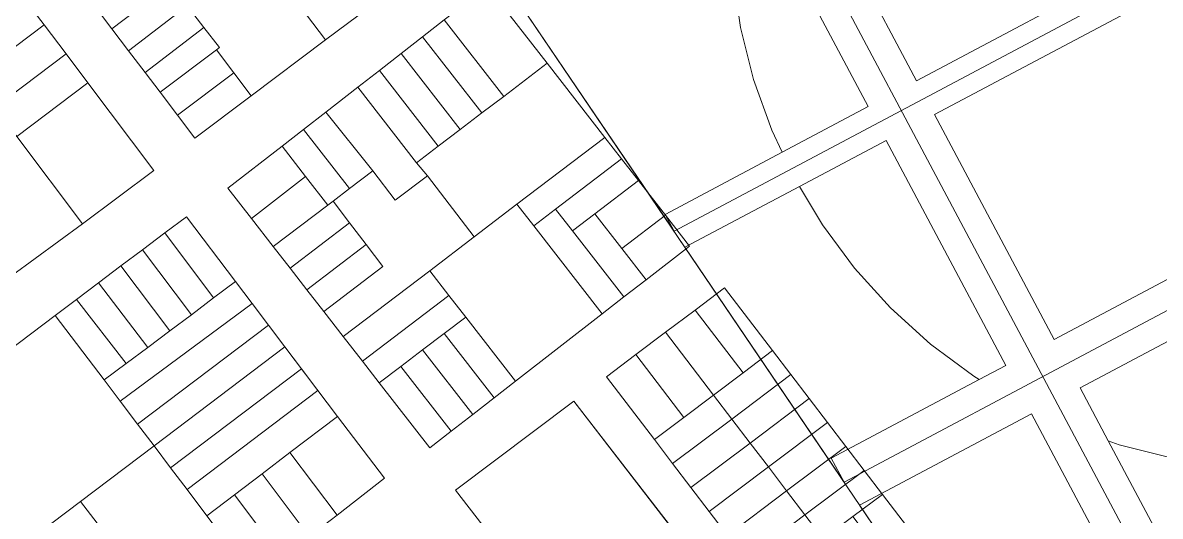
# Model space of a CAD drawing. Header units: metres. Extents: x 3873 to 16340, y -5213 to 3289.
# Drawn here: x 4142 to 4556.9, y 2082.6 to 2262.7 of the extents above; entities that cross this region are included whole.
import ezdxf

# ---------------------------------------------------------------- set-up
doc = ezdxf.new("R2010")
doc.units = ezdxf.units.M
for name, color, linetype, lineweight, plot in [('CONTEXTO-MANZANAS', 8, 'Continuous', 0, False), ('CONTEXTO-PARCELAS', 9, 'Continuous', 0, False), ('LIMITE-INTERVENCION', 30, 'Continuous', 0, False), ('MANZANAS-PROPUESTAS', 33, 'Continuous', 0, False), ('SECTORES', 1, 'Continuous', 0, False), ('VERDE-PROPUESTO', 82, 'Continuous', 0, False), ('VIA-SECUNDARIA', 8, 'Continuous', 0, False), ('VIA-TERCIARIA', 9, 'Continuous', 0, False)]:
    doc.layers.add(name, color=color, linetype=linetype, lineweight=lineweight, plot=plot)

msp = doc.modelspace()

# ---------------------------------------------------------------- linework, layer by layer
at = {"layer": 'CONTEXTO-MANZANAS'}
for points in [[(4311.53, 2275.93), (4333.3, 2247.9), (4354.33, 2220.83), (4360.45, 2212.95), (4366.59, 2205.05), (4376.4, 2192.41), (4385.15, 2181.16), (4369.36, 2168.88), (4361.26, 2162.59), (4353.36, 2156.45), (4321.76, 2131.89), (4313.94, 2125.81), (4306.11, 2119.72), (4298.28, 2113.63), (4290.45, 2107.55), (4272.04, 2131.23), (4265.9, 2139.13), (4258.88, 2148.16), (4251.78, 2157.29), (4245.65, 2165.18), (4239.51, 2173.08), (4233.37, 2180.98), (4225.39, 2191.24), (4216.8, 2202.29), (4236.54, 2217.64), (4244.44, 2223.77), (4252.52, 2230.06), (4264.17, 2239.12), (4272.07, 2245.25)], [(4141.79, 2272.45), (4149.76, 2261.87), (4157.74, 2251.29), (4165.71, 2240.71), (4189.79, 2208.76), (4163.78, 2189.26), (4137.91, 2170.34), (4129.15, 2163.68), (4094.13, 2137.04), (4079.6, 2156.14), (4072.34, 2165.69), (4065.07, 2175.25), (4057.81, 2184.8), (4049.08, 2196.26), (4043.03, 2204.22), (4036.98, 2212.18), (4021.47, 2232.57), (4046.27, 2251.15), (4055.87, 2258.34), (4065.47, 2265.54)], [(4268.44, 2268.4), (4252.44, 2256.38), (4225.35, 2236.04), (4204.79, 2220.6), (4198.43, 2228.96), (4192.08, 2237.32), (4186.61, 2244.52), (4180.55, 2252.48), (4174.5, 2260.44), (4168.45, 2268.41)], [(4272.07, 2245.25), (4279.96, 2251.39), (4287.85, 2257.52), (4295.72, 2263.69)], [(4106.13, 2119.79), (4153.82, 2155.85), (4161.54, 2161.66), (4169.6, 2167.76), (4177.75, 2173.91), (4185.6, 2179.82), (4193.75, 2185.97), (4201.66, 2191.88)], [(4201.66, 2191.88), (4219.57, 2168.19), (4225.6, 2160.22), (4231.6, 2152.32), (4237.6, 2144.38), (4256.79, 2119.01), (4273.88, 2096.41), (4256.63, 2083.01), (4246.47, 2075.13)], [(4399.07, 2075.56), (4392.4, 2084.31), (4385.72, 2093.05), (4379.05, 2101.79), (4372.38, 2110.53), (4354.87, 2133.47), (4365.66, 2141.58), (4376.45, 2149.69), (4387.24, 2157.8), (4398.03, 2165.91), (4415.52, 2143.01), (4422.2, 2134.26), (4428.87, 2125.52), (4435.55, 2116.77), (4442.23, 2108.03), (4448.9, 2099.28), (4455.58, 2090.54), (4473.07, 2067.63)], [(4337.68, 2043.13), (4299.88, 2092.13), (4343.04, 2124.58), (4380.83, 2075.6), (4418.61, 2026.62), (4375.47, 1994.13), (4337.68, 2043.13)]]:
    msp.add_lwpolyline(points, dxfattribs=at)
at = {"layer": 'CONTEXTO-PARCELAS'}
for points in [[(4180.25, 2351.72), (4216.32, 2304.1), (4222.35, 2296.13), (4252.45, 2256.39), (4225.35, 2236.04), (4219, 2244.41), (4212.62, 2252.81), (4213.68, 2253.61), (4208.05, 2260.93), (4202, 2268.89), (4195.95, 2276.85), (4189.9, 2284.81), (4183.85, 2292.78), (4177.8, 2300.74), (4171.74, 2308.7), (4150.3, 2292.29), (4132.75, 2315.38), (4180.25, 2351.72)], [(4180.25, 2351.72), (4216.32, 2304.1), (4222.35, 2296.13), (4252.45, 2256.39), (4225.35, 2236.04), (4219, 2244.41), (4212.62, 2252.81), (4213.68, 2253.61), (4208.05, 2260.93), (4202, 2268.89), (4195.95, 2276.85), (4189.9, 2284.81), (4183.85, 2292.78), (4177.8, 2300.74), (4171.74, 2308.7), (4150.3, 2292.29), (4132.75, 2315.38), (4180.25, 2351.72)], [(4238.3, 2308.2), (4244.33, 2300.23), (4250.38, 2292.26), (4268.44, 2268.4), (4252.45, 2256.39), (4222.35, 2296.13), (4238.3, 2308.2)], [(4238.3, 2308.2), (4244.33, 2300.23), (4250.38, 2292.26), (4268.44, 2268.4), (4252.45, 2256.39), (4222.35, 2296.13), (4238.3, 2308.2)], [(4091.56, 2285.1), (4107.85, 2263.48), (4115.83, 2252.9), (4123.8, 2242.31), (4131.77, 2231.73), (4139.75, 2221.15), (4163.78, 2189.26), (4137.91, 2170.34), (4123.38, 2189.44), (4116.11, 2198.99), (4108.84, 2208.54), (4101.58, 2218.09), (4092.88, 2229.09), (4065.47, 2265.54), (4091.56, 2285.1)], [(4091.56, 2285.1), (4107.85, 2263.48), (4115.83, 2252.9), (4123.8, 2242.31), (4131.77, 2231.73), (4139.75, 2221.15), (4163.78, 2189.26), (4137.91, 2170.34), (4123.38, 2189.44), (4116.11, 2198.99), (4108.84, 2208.54), (4101.58, 2218.09), (4092.88, 2229.09), (4065.47, 2265.54), (4091.56, 2285.1)], [(4168.45, 2268.41), (4189.9, 2284.81), (4195.95, 2276.85), (4174.5, 2260.44), (4168.45, 2268.41)], [(4168.45, 2268.41), (4189.9, 2284.81), (4195.95, 2276.85), (4174.5, 2260.44), (4168.45, 2268.41)], [(4174.5, 2260.44), (4195.95, 2276.85), (4202, 2268.89), (4180.55, 2252.48), (4174.5, 2260.44)], [(4174.5, 2260.44), (4195.95, 2276.85), (4202, 2268.89), (4180.55, 2252.48), (4174.5, 2260.44)], [(4317.41, 2235.8), (4295.72, 2263.69), (4311.53, 2275.93), (4333.3, 2247.9), (4317.41, 2235.8)], [(4317.41, 2235.8), (4295.72, 2263.69), (4311.53, 2275.93), (4333.3, 2247.9), (4317.41, 2235.8)], [(4115.83, 2252.9), (4141.79, 2272.45), (4149.76, 2261.87), (4123.8, 2242.31), (4115.83, 2252.9)], [(4115.83, 2252.9), (4141.79, 2272.45), (4149.76, 2261.87), (4123.8, 2242.31), (4115.83, 2252.9)], [(4180.55, 2252.48), (4202, 2268.89), (4208.05, 2260.93), (4186.61, 2244.52), (4180.55, 2252.48)], [(4180.55, 2252.48), (4202, 2268.89), (4208.05, 2260.93), (4186.61, 2244.52), (4180.55, 2252.48)], [(4123.8, 2242.31), (4149.76, 2261.87), (4157.74, 2251.29), (4131.77, 2231.73), (4123.8, 2242.31)], [(4123.8, 2242.31), (4149.76, 2261.87), (4157.74, 2251.29), (4131.77, 2231.73), (4123.8, 2242.31)], [(4309.46, 2229.74), (4287.85, 2257.52), (4295.72, 2263.69), (4317.41, 2235.8), (4309.46, 2229.74)], [(4309.46, 2229.74), (4287.85, 2257.52), (4295.72, 2263.69), (4317.41, 2235.8), (4309.46, 2229.74)], [(4186.61, 2244.52), (4208.05, 2260.93), (4213.68, 2253.61), (4212.62, 2252.81), (4192.08, 2237.32), (4186.61, 2244.52)], [(4186.61, 2244.52), (4208.05, 2260.93), (4213.68, 2253.61), (4212.62, 2252.81), (4192.08, 2237.32), (4186.61, 2244.52)], [(4279.96, 2251.39), (4287.85, 2257.52), (4309.46, 2229.74), (4301.5, 2223.69), (4279.96, 2251.39)], [(4279.96, 2251.39), (4287.85, 2257.52), (4309.46, 2229.74), (4301.5, 2223.69), (4279.96, 2251.39)], [(4131.77, 2231.73), (4157.74, 2251.29), (4165.71, 2240.71), (4139.75, 2221.15), (4131.77, 2231.73)], [(4131.77, 2231.73), (4157.74, 2251.29), (4165.71, 2240.71), (4139.75, 2221.15), (4131.77, 2231.73)], [(4212.62, 2252.81), (4219, 2244.41), (4198.43, 2228.96), (4192.08, 2237.32), (4212.62, 2252.81)], [(4212.62, 2252.81), (4219, 2244.41), (4198.43, 2228.96), (4192.08, 2237.32), (4212.62, 2252.81)], [(4293.55, 2217.63), (4272.07, 2245.25), (4279.96, 2251.39), (4301.5, 2223.69), (4293.55, 2217.63)], [(4293.55, 2217.63), (4272.07, 2245.25), (4279.96, 2251.39), (4301.5, 2223.69), (4293.55, 2217.63)], [(4285.59, 2211.57), (4264.17, 2239.12), (4272.07, 2245.25), (4293.55, 2217.63), (4285.59, 2211.57)], [(4285.59, 2211.57), (4264.17, 2239.12), (4272.07, 2245.25), (4293.55, 2217.63), (4285.59, 2211.57)], [(4293.55, 2217.63), (4301.5, 2223.69), (4309.46, 2229.74), (4317.41, 2235.8), (4333.3, 2247.9), (4354.33, 2220.83), (4322.25, 2196.41), (4306.59, 2184.53), (4289.62, 2206.8), (4285.59, 2211.57), (4293.55, 2217.63)], [(4293.55, 2217.63), (4301.5, 2223.69), (4309.46, 2229.74), (4317.41, 2235.8), (4333.3, 2247.9), (4354.33, 2220.83), (4322.25, 2196.41), (4306.59, 2184.53), (4289.62, 2206.8), (4285.59, 2211.57), (4293.55, 2217.63)], [(4198.43, 2228.96), (4219, 2244.41), (4225.35, 2236.04), (4204.79, 2220.6), (4198.43, 2228.96)], [(4198.43, 2228.96), (4219, 2244.41), (4225.35, 2236.04), (4204.79, 2220.6), (4198.43, 2228.96)], [(4139.75, 2221.15), (4165.71, 2240.71), (4189.79, 2208.76), (4163.78, 2189.26), (4139.75, 2221.15)], [(4139.75, 2221.15), (4165.71, 2240.71), (4189.79, 2208.76), (4163.78, 2189.26), (4139.75, 2221.15)], [(4289.62, 2206.8), (4277.88, 2197.86), (4269.66, 2208.64), (4252.52, 2230.06), (4264.17, 2239.12), (4285.59, 2211.57), (4289.62, 2206.8)], [(4289.62, 2206.8), (4277.88, 2197.86), (4269.66, 2208.64), (4252.52, 2230.06), (4264.17, 2239.12), (4285.59, 2211.57), (4289.62, 2206.8)], [(4269.66, 2208.64), (4261.21, 2202.19), (4244.44, 2223.77), (4252.52, 2230.06), (4269.66, 2208.64)], [(4269.66, 2208.64), (4261.21, 2202.19), (4244.44, 2223.77), (4252.52, 2230.06), (4269.66, 2208.64)], [(4261.21, 2202.19), (4255.16, 2197.58), (4253.26, 2196.13), (4245.13, 2206.58), (4236.54, 2217.64), (4244.44, 2223.77), (4261.21, 2202.19)], [(4261.21, 2202.19), (4255.16, 2197.58), (4253.26, 2196.13), (4245.13, 2206.58), (4236.54, 2217.64), (4244.44, 2223.77), (4261.21, 2202.19)], [(4354.33, 2220.83), (4360.45, 2212.95), (4336.35, 2194.58), (4328.4, 2188.52), (4322.25, 2196.41), (4354.33, 2220.83)], [(4354.33, 2220.83), (4360.45, 2212.95), (4336.35, 2194.58), (4328.4, 2188.52), (4322.25, 2196.41), (4354.33, 2220.83)], [(4245.13, 2206.58), (4225.39, 2191.24), (4216.8, 2202.29), (4236.54, 2217.64), (4245.13, 2206.58)], [(4245.13, 2206.58), (4225.39, 2191.24), (4216.8, 2202.29), (4236.54, 2217.64), (4245.13, 2206.58)], [(4366.59, 2205.05), (4350.68, 2192.93), (4342.49, 2186.69), (4336.35, 2194.58), (4360.45, 2212.95), (4366.59, 2205.05)], [(4366.59, 2205.05), (4350.68, 2192.93), (4342.49, 2186.69), (4336.35, 2194.58), (4360.45, 2212.95), (4366.59, 2205.05)], [(4255.16, 2197.58), (4261.21, 2202.19), (4269.66, 2208.64), (4277.88, 2197.86), (4289.62, 2206.8), (4306.59, 2184.53), (4290.41, 2172.16), (4258.88, 2148.16), (4251.78, 2157.29), (4273.34, 2173.72), (4267.28, 2181.68), (4261.22, 2189.63), (4255.16, 2197.58)], [(4255.16, 2197.58), (4261.21, 2202.19), (4269.66, 2208.64), (4277.88, 2197.86), (4289.62, 2206.8), (4306.59, 2184.53), (4290.41, 2172.16), (4258.88, 2148.16), (4251.78, 2157.29), (4273.34, 2173.72), (4267.28, 2181.68), (4261.22, 2189.63), (4255.16, 2197.58)], [(4253.26, 2196.13), (4233.37, 2180.98), (4225.39, 2191.24), (4245.13, 2206.58), (4253.26, 2196.13)], [(4253.26, 2196.13), (4233.37, 2180.98), (4225.39, 2191.24), (4245.13, 2206.58), (4253.26, 2196.13)], [(4376.4, 2192.41), (4360.49, 2180.29), (4350.68, 2192.93), (4366.59, 2205.05), (4376.4, 2192.41)], [(4376.4, 2192.41), (4360.49, 2180.29), (4350.68, 2192.93), (4366.59, 2205.05), (4376.4, 2192.41)], [(4233.37, 2180.98), (4253.26, 2196.13), (4255.16, 2197.58), (4261.22, 2189.63), (4239.51, 2173.08), (4233.37, 2180.98)], [(4233.37, 2180.98), (4253.26, 2196.13), (4255.16, 2197.58), (4261.22, 2189.63), (4239.51, 2173.08), (4233.37, 2180.98)], [(4290.41, 2172.16), (4306.59, 2184.53), (4322.25, 2196.41), (4328.4, 2188.52), (4353.36, 2156.45), (4321.76, 2131.89), (4303.58, 2155.25), (4297.44, 2163.14), (4290.41, 2172.16)], [(4290.41, 2172.16), (4306.59, 2184.53), (4322.25, 2196.41), (4328.4, 2188.52), (4353.36, 2156.45), (4321.76, 2131.89), (4303.58, 2155.25), (4297.44, 2163.14), (4290.41, 2172.16)], [(4193.75, 2185.97), (4201.66, 2191.88), (4219.57, 2168.19), (4211.6, 2162.22), (4193.75, 2185.97)], [(4193.75, 2185.97), (4201.66, 2191.88), (4219.57, 2168.19), (4211.6, 2162.22), (4193.75, 2185.97)], [(4193.75, 2185.97), (4201.66, 2191.88), (4219.57, 2168.19), (4211.6, 2162.22), (4193.75, 2185.97)], [(4328.4, 2188.52), (4336.35, 2194.58), (4342.49, 2186.69), (4361.26, 2162.59), (4353.36, 2156.45), (4328.4, 2188.52)], [(4328.4, 2188.52), (4336.35, 2194.58), (4342.49, 2186.69), (4361.26, 2162.59), (4353.36, 2156.45), (4328.4, 2188.52)], [(4361.26, 2162.59), (4342.49, 2186.69), (4350.68, 2192.93), (4360.49, 2180.29), (4369.36, 2168.88), (4361.26, 2162.59)], [(4361.26, 2162.59), (4342.49, 2186.69), (4350.68, 2192.93), (4360.49, 2180.29), (4369.36, 2168.88), (4361.26, 2162.59)], [(4369.36, 2168.88), (4360.49, 2180.29), (4376.4, 2192.41), (4385.15, 2181.16), (4369.36, 2168.88)], [(4369.36, 2168.88), (4360.49, 2180.29), (4376.4, 2192.41), (4385.15, 2181.16), (4369.36, 2168.88)], [(4239.51, 2173.08), (4261.22, 2189.63), (4267.28, 2181.68), (4245.65, 2165.18), (4239.51, 2173.08)], [(4239.51, 2173.08), (4261.22, 2189.63), (4267.28, 2181.68), (4245.65, 2165.18), (4239.51, 2173.08)], [(4185.6, 2179.82), (4193.75, 2185.97), (4211.6, 2162.22), (4203.47, 2156.13), (4185.6, 2179.82)], [(4185.6, 2179.82), (4193.75, 2185.97), (4211.6, 2162.22), (4203.47, 2156.13), (4185.6, 2179.82)], [(4185.6, 2179.82), (4193.75, 2185.97), (4211.6, 2162.22), (4203.47, 2156.13), (4185.6, 2179.82)], [(4177.75, 2173.91), (4185.6, 2179.82), (4203.47, 2156.13), (4195.57, 2150.19), (4177.75, 2173.91)], [(4177.75, 2173.91), (4185.6, 2179.82), (4203.47, 2156.13), (4195.57, 2150.19), (4177.75, 2173.91)], [(4177.75, 2173.91), (4185.6, 2179.82), (4203.47, 2156.13), (4195.57, 2150.19), (4177.75, 2173.91)], [(4245.65, 2165.18), (4267.28, 2181.68), (4273.34, 2173.72), (4251.78, 2157.29), (4245.65, 2165.18)], [(4245.65, 2165.18), (4267.28, 2181.68), (4273.34, 2173.72), (4251.78, 2157.29), (4245.65, 2165.18)], [(4169.6, 2167.76), (4177.75, 2173.91), (4195.57, 2150.19), (4187.54, 2144.16), (4169.6, 2167.76)], [(4169.6, 2167.76), (4177.75, 2173.91), (4195.57, 2150.19), (4187.54, 2144.16), (4169.6, 2167.76)], [(4169.6, 2167.76), (4177.75, 2173.91), (4195.57, 2150.19), (4187.54, 2144.16), (4169.6, 2167.76)], [(4297.44, 2163.14), (4265.9, 2139.13), (4258.88, 2148.16), (4290.41, 2172.16), (4297.44, 2163.14)], [(4297.44, 2163.14), (4265.9, 2139.13), (4258.88, 2148.16), (4290.41, 2172.16), (4297.44, 2163.14)], [(4179.66, 2138.29), (4161.54, 2161.66), (4169.6, 2167.76), (4187.54, 2144.16), (4179.66, 2138.29)], [(4179.66, 2138.29), (4161.54, 2161.66), (4169.6, 2167.76), (4187.54, 2144.16), (4179.66, 2138.29)], [(4179.66, 2138.29), (4161.54, 2161.66), (4169.6, 2167.76), (4187.54, 2144.16), (4179.66, 2138.29)], [(4187.54, 2144.16), (4195.57, 2150.19), (4203.47, 2156.13), (4211.6, 2162.22), (4219.57, 2168.19), (4225.6, 2160.22), (4177.47, 2124.57), (4171.66, 2132.29), (4179.66, 2138.29), (4187.54, 2144.16)], [(4187.54, 2144.16), (4195.57, 2150.19), (4203.47, 2156.13), (4211.6, 2162.22), (4219.57, 2168.19), (4225.6, 2160.22), (4177.47, 2124.57), (4171.66, 2132.29), (4179.66, 2138.29), (4187.54, 2144.16)], [(4187.54, 2144.16), (4195.57, 2150.19), (4203.47, 2156.13), (4211.6, 2162.22), (4219.57, 2168.19), (4225.6, 2160.22), (4177.47, 2124.57), (4171.66, 2132.29), (4179.66, 2138.29), (4187.54, 2144.16)], [(4303.58, 2155.25), (4295.7, 2149.24), (4287.81, 2143.24), (4279.92, 2137.24), (4272.04, 2131.23), (4265.9, 2139.13), (4297.44, 2163.14), (4303.58, 2155.25)], [(4303.58, 2155.25), (4295.7, 2149.24), (4287.81, 2143.24), (4279.92, 2137.24), (4272.04, 2131.23), (4265.9, 2139.13), (4297.44, 2163.14), (4303.58, 2155.25)], [(4398.03, 2165.91), (4415.52, 2143.01), (4404.73, 2134.89), (4387.24, 2157.8), (4398.03, 2165.91)], [(4398.03, 2165.91), (4415.52, 2143.01), (4404.73, 2134.89), (4387.24, 2157.8), (4398.03, 2165.91)], [(4153.82, 2155.85), (4161.54, 2161.66), (4179.66, 2138.29), (4171.66, 2132.29), (4153.82, 2155.85)], [(4153.82, 2155.85), (4161.54, 2161.66), (4179.66, 2138.29), (4171.66, 2132.29), (4153.82, 2155.85)], [(4153.82, 2155.85), (4161.54, 2161.66), (4179.66, 2138.29), (4171.66, 2132.29), (4153.82, 2155.85)], [(4177.47, 2124.57), (4225.6, 2160.22), (4231.6, 2152.32), (4183.82, 2116.19), (4177.47, 2124.57)], [(4177.47, 2124.57), (4225.6, 2160.22), (4231.6, 2152.32), (4183.82, 2116.19), (4177.47, 2124.57)], [(4177.47, 2124.57), (4225.6, 2160.22), (4231.6, 2152.32), (4183.82, 2116.19), (4177.47, 2124.57)], [(4106.13, 2119.79), (4153.82, 2155.85), (4171.66, 2132.29), (4177.47, 2124.57), (4183.82, 2116.19), (4189.85, 2108.22), (4162.97, 2087.91), (4142.13, 2072.13), (4106.13, 2119.79)], [(4106.13, 2119.79), (4153.82, 2155.85), (4171.66, 2132.29), (4177.47, 2124.57), (4183.82, 2116.19), (4189.85, 2108.22), (4162.97, 2087.91), (4142.13, 2072.13), (4106.13, 2119.79)], [(4106.13, 2119.79), (4153.82, 2155.85), (4171.66, 2132.29), (4177.47, 2124.57), (4183.82, 2116.19), (4189.85, 2108.22), (4162.97, 2087.91), (4142.13, 2072.13), (4106.13, 2119.79)], [(4313.94, 2125.81), (4295.7, 2149.24), (4303.58, 2155.25), (4321.76, 2131.89), (4313.94, 2125.81)], [(4313.94, 2125.81), (4295.7, 2149.24), (4303.58, 2155.25), (4321.76, 2131.89), (4313.94, 2125.81)], [(4387.24, 2157.8), (4404.73, 2134.89), (4393.95, 2126.77), (4376.45, 2149.69), (4387.24, 2157.8)], [(4387.24, 2157.8), (4404.73, 2134.89), (4393.95, 2126.77), (4376.45, 2149.69), (4387.24, 2157.8)], [(4183.82, 2116.19), (4231.6, 2152.32), (4237.6, 2144.38), (4189.85, 2108.22), (4183.82, 2116.19)], [(4183.82, 2116.19), (4231.6, 2152.32), (4237.6, 2144.38), (4189.85, 2108.22), (4183.82, 2116.19)], [(4183.82, 2116.19), (4231.6, 2152.32), (4237.6, 2144.38), (4189.85, 2108.22), (4183.82, 2116.19)], [(4376.45, 2149.69), (4393.95, 2126.77), (4383.16, 2118.65), (4365.66, 2141.58), (4376.45, 2149.69)], [(4376.45, 2149.69), (4393.95, 2126.77), (4383.16, 2118.65), (4365.66, 2141.58), (4376.45, 2149.69)], [(4306.11, 2119.72), (4287.81, 2143.24), (4295.7, 2149.24), (4313.94, 2125.81), (4306.11, 2119.72)], [(4306.11, 2119.72), (4287.81, 2143.24), (4295.7, 2149.24), (4313.94, 2125.81), (4306.11, 2119.72)], [(4195.88, 2100.25), (4189.85, 2108.22), (4237.6, 2144.38), (4243.63, 2136.4), (4195.88, 2100.25)], [(4195.88, 2100.25), (4189.85, 2108.22), (4237.6, 2144.38), (4243.63, 2136.4), (4195.88, 2100.25)], [(4195.88, 2100.25), (4189.85, 2108.22), (4237.6, 2144.38), (4243.63, 2136.4), (4195.88, 2100.25)], [(4298.28, 2113.63), (4279.92, 2137.24), (4287.81, 2143.24), (4306.11, 2119.72), (4298.28, 2113.63)], [(4298.28, 2113.63), (4279.92, 2137.24), (4287.81, 2143.24), (4306.11, 2119.72), (4298.28, 2113.63)], [(4365.66, 2141.58), (4383.16, 2118.65), (4372.38, 2110.53), (4354.87, 2133.47), (4365.66, 2141.58)], [(4365.66, 2141.58), (4383.16, 2118.65), (4372.38, 2110.53), (4354.87, 2133.47), (4365.66, 2141.58)], [(4393.95, 2126.77), (4404.73, 2134.89), (4415.52, 2143.01), (4422.2, 2134.26), (4400.62, 2118.03), (4393.95, 2126.77)], [(4393.95, 2126.77), (4404.73, 2134.89), (4415.52, 2143.01), (4422.2, 2134.26), (4400.62, 2118.03), (4393.95, 2126.77)], [(4290.45, 2107.55), (4272.04, 2131.23), (4279.92, 2137.24), (4298.28, 2113.63), (4290.45, 2107.55)], [(4290.45, 2107.55), (4272.04, 2131.23), (4279.92, 2137.24), (4298.28, 2113.63), (4290.45, 2107.55)], [(4195.88, 2100.25), (4243.63, 2136.4), (4249.66, 2128.43), (4201.91, 2092.27), (4195.88, 2100.25)], [(4195.88, 2100.25), (4243.63, 2136.4), (4249.66, 2128.43), (4201.91, 2092.27), (4195.88, 2100.25)], [(4195.88, 2100.25), (4243.63, 2136.4), (4249.66, 2128.43), (4201.91, 2092.27), (4195.88, 2100.25)], [(4400.62, 2118.03), (4422.2, 2134.26), (4428.87, 2125.52), (4407.3, 2109.29), (4400.62, 2118.03)], [(4400.62, 2118.03), (4422.2, 2134.26), (4428.87, 2125.52), (4407.3, 2109.29), (4400.62, 2118.03)], [(4201.91, 2092.27), (4249.66, 2128.43), (4256.79, 2119.01), (4239.44, 2105.79), (4229.32, 2098.07), (4219.25, 2090.38), (4209.16, 2082.69), (4201.91, 2092.27)], [(4201.91, 2092.27), (4249.66, 2128.43), (4256.79, 2119.01), (4239.44, 2105.79), (4229.32, 2098.07), (4219.25, 2090.38), (4209.16, 2082.69), (4201.91, 2092.27)], [(4201.91, 2092.27), (4249.66, 2128.43), (4256.79, 2119.01), (4239.44, 2105.79), (4229.32, 2098.07), (4219.25, 2090.38), (4209.16, 2082.69), (4201.91, 2092.27)], [(4372.38, 2110.53), (4383.16, 2118.65), (4393.95, 2126.77), (4400.62, 2118.03), (4379.05, 2101.79), (4372.38, 2110.53)], [(4372.38, 2110.53), (4383.16, 2118.65), (4393.95, 2126.77), (4400.62, 2118.03), (4379.05, 2101.79), (4372.38, 2110.53)], [(4407.3, 2109.29), (4428.87, 2125.52), (4435.55, 2116.77), (4413.97, 2100.54), (4407.3, 2109.29)], [(4407.3, 2109.29), (4428.87, 2125.52), (4435.55, 2116.77), (4413.97, 2100.54), (4407.3, 2109.29)], [(4381.58, 2074.62), (4338.82, 2041.64), (4299.88, 2092.13), (4343.04, 2124.58), (4381.58, 2074.62)], [(4381.58, 2074.62), (4338.82, 2041.64), (4299.88, 2092.13), (4343.04, 2124.58), (4381.58, 2074.62)], [(4239.44, 2105.79), (4256.79, 2119.01), (4273.88, 2096.41), (4256.63, 2083.01), (4239.44, 2105.79)], [(4239.44, 2105.79), (4256.79, 2119.01), (4273.88, 2096.41), (4256.63, 2083.01), (4239.44, 2105.79)], [(4239.44, 2105.79), (4256.79, 2119.01), (4273.88, 2096.41), (4256.63, 2083.01), (4239.44, 2105.79)], [(4379.05, 2101.79), (4400.62, 2118.03), (4407.3, 2109.29), (4385.72, 2093.05), (4379.05, 2101.79)], [(4379.05, 2101.79), (4400.62, 2118.03), (4407.3, 2109.29), (4385.72, 2093.05), (4379.05, 2101.79)], [(4442.23, 2108.03), (4420.65, 2091.79), (4413.97, 2100.54), (4435.55, 2116.77), (4442.23, 2108.03)], [(4442.23, 2108.03), (4420.65, 2091.79), (4413.97, 2100.54), (4435.55, 2116.77), (4442.23, 2108.03)], [(4169.1, 2079.98), (4162.97, 2087.91), (4189.85, 2108.22), (4195.88, 2100.25), (4201.91, 2092.27), (4209.16, 2082.69), (4226.57, 2059.69), (4214, 2049.94), (4195.25, 2074.91), (4187.22, 2068.82), (4181.19, 2064.26), (4175.25, 2071.98), (4169.1, 2079.98)], [(4169.1, 2079.98), (4162.97, 2087.91), (4189.85, 2108.22), (4195.88, 2100.25), (4201.91, 2092.27), (4209.16, 2082.69), (4226.57, 2059.69), (4214, 2049.94), (4195.25, 2074.91), (4187.22, 2068.82), (4181.19, 2064.26), (4175.25, 2071.98), (4169.1, 2079.98)], [(4169.1, 2079.98), (4162.97, 2087.91), (4189.85, 2108.22), (4195.88, 2100.25), (4201.91, 2092.27), (4209.16, 2082.69), (4226.57, 2059.69), (4214, 2049.94), (4195.25, 2074.91), (4187.22, 2068.82), (4181.19, 2064.26), (4175.25, 2071.98), (4169.1, 2079.98)], [(4385.72, 2093.05), (4407.3, 2109.29), (4413.97, 2100.54), (4392.4, 2084.31), (4385.72, 2093.05)], [(4385.72, 2093.05), (4407.3, 2109.29), (4413.97, 2100.54), (4392.4, 2084.31), (4385.72, 2093.05)], [(4229.32, 2098.07), (4239.44, 2105.79), (4256.63, 2083.01), (4246.47, 2075.13), (4229.32, 2098.07)], [(4229.32, 2098.07), (4239.44, 2105.79), (4256.63, 2083.01), (4246.47, 2075.13), (4229.32, 2098.07)], [(4229.32, 2098.07), (4239.44, 2105.79), (4256.63, 2083.01), (4246.47, 2075.13), (4229.32, 2098.07)], [(4448.9, 2099.28), (4427.32, 2083.05), (4420.65, 2091.79), (4442.23, 2108.03), (4448.9, 2099.28)], [(4448.9, 2099.28), (4427.32, 2083.05), (4420.65, 2091.79), (4442.23, 2108.03), (4448.9, 2099.28)], [(4420.65, 2091.79), (4399.07, 2075.56), (4392.4, 2084.31), (4413.97, 2100.54), (4420.65, 2091.79)], [(4420.65, 2091.79), (4399.07, 2075.56), (4392.4, 2084.31), (4413.97, 2100.54), (4420.65, 2091.79)], [(4219.25, 2090.38), (4229.32, 2098.07), (4246.47, 2075.13), (4236.44, 2067.35), (4219.25, 2090.38)], [(4219.25, 2090.38), (4229.32, 2098.07), (4246.47, 2075.13), (4236.44, 2067.35), (4219.25, 2090.38)], [(4219.25, 2090.38), (4229.32, 2098.07), (4246.47, 2075.13), (4236.44, 2067.35), (4219.25, 2090.38)], [(4455.58, 2090.54), (4444.79, 2082.42), (4434, 2074.31), (4427.32, 2083.05), (4448.9, 2099.28), (4455.58, 2090.54)], [(4455.58, 2090.54), (4444.79, 2082.42), (4434, 2074.31), (4427.32, 2083.05), (4448.9, 2099.28), (4455.58, 2090.54)], [(4427.32, 2083.05), (4405.75, 2066.82), (4399.07, 2075.56), (4420.65, 2091.79), (4427.32, 2083.05)], [(4427.32, 2083.05), (4405.75, 2066.82), (4399.07, 2075.56), (4420.65, 2091.79), (4427.32, 2083.05)], [(4148.1, 2064.23), (4142.13, 2072.13), (4162.97, 2087.91), (4169.1, 2079.98), (4148.1, 2064.23)], [(4148.1, 2064.23), (4142.13, 2072.13), (4162.97, 2087.91), (4169.1, 2079.98), (4148.1, 2064.23)], [(4148.1, 2064.23), (4142.13, 2072.13), (4162.97, 2087.91), (4169.1, 2079.98), (4148.1, 2064.23)], [(4209.16, 2082.69), (4219.25, 2090.38), (4236.44, 2067.35), (4226.57, 2059.69), (4209.16, 2082.69)], [(4209.16, 2082.69), (4219.25, 2090.38), (4236.44, 2067.35), (4226.57, 2059.69), (4209.16, 2082.69)], [(4209.16, 2082.69), (4219.25, 2090.38), (4236.44, 2067.35), (4226.57, 2059.69), (4209.16, 2082.69)], [(4462.28, 2059.51), (4444.79, 2082.42), (4455.58, 2090.54), (4473.07, 2067.63), (4462.28, 2059.51)], [(4462.28, 2059.51), (4444.79, 2082.42), (4455.58, 2090.54), (4473.07, 2067.63), (4462.28, 2059.51)], [(4434, 2074.31), (4423.21, 2066.19), (4412.42, 2058.07), (4405.75, 2066.82), (4427.32, 2083.05), (4434, 2074.31)], [(4434, 2074.31), (4423.21, 2066.19), (4412.42, 2058.07), (4405.75, 2066.82), (4427.32, 2083.05), (4434, 2074.31)]]:
    msp.add_lwpolyline(points, dxfattribs=at)
at = {"layer": 'LIMITE-INTERVENCION'}
msp.add_lwpolyline([(4233, 2403), (5161, 2895), (5371.2, 2666.4), (5201.5, 2503.2), (5940, 1449), (5446.2, 1232.4), (4855.3, 2029.4), (4630.2, 1816.5), (4233, 2403)], close=True, dxfattribs=at)
at = {"layer": 'MANZANAS-PROPUESTAS'}
for points in [[(4400.71, 2314.43), (4400, 2300), (4400.96, 2280.4), (4403.84, 2260.98), (4408.61, 2241.94), (4415.22, 2223.46), (4419.02, 2215.44), (4376.3, 2192.73), (4379.59, 2186.55), (4321.5, 2272.32), (4400.71, 2314.43)], [(4425.3, 2202.92), (4433.71, 2188.89), (4445.4, 2173.12), (4458.58, 2158.58), (4473.12, 2145.4), (4488.89, 2133.71), (4490.92, 2132.48), (4436.93, 2103.78), (4441.63, 2094.95), (4383.54, 2180.72), (4425.3, 2202.92)], [(4510.01, 2119.98), (4553.67, 2037.87), (4500.37, 2009.53), (4503.66, 2003.35), (4447.26, 2086.62), (4510.01, 2119.98)], [(4537.94, 2110.04), (4541.94, 2108.61), (4560.98, 2103.84), (4580.4, 2100.96), (4600, 2100), (4619.6, 2100.96), (4639.02, 2103.84), (4645.68, 2105.51), (4653.44, 2090.92), (4571.33, 2047.26), (4537.94, 2110.04)]]:
    msp.add_lwpolyline(points, close=True, dxfattribs=at)
at = {"layer": 'SECTORES'}
msp.add_lwpolyline([(4630.2, 1816.5), (4629.95, 1816.86), (4233, 2403), (4589.1, 2591.79), (4592, 2585), (4827, 2026), (4833.91, 2009.17), (4632.12, 1818.32), (4630.2, 1816.5)], close=True, dxfattribs=at)
at = {"layer": 'VERDE-PROPUESTO'}
for points in [[(4468.04, 2241.5), (4422.97, 2326.27), (4505.09, 2369.93), (4550.16, 2285.17), (4468.04, 2241.5)], [(4408.61, 2241.94), (4403.84, 2260.98), (4400.96, 2280.4), (4400, 2300), (4400.71, 2314.43), (4405.32, 2316.88), (4450.38, 2232.12), (4419.02, 2215.44), (4415.22, 2223.46), (4408.61, 2241.94)], [(4518.28, 2147.03), (4474.62, 2229.14), (4556.73, 2272.8), (4600.39, 2190.69), (4518.28, 2147.03)], [(4473.12, 2145.4), (4458.58, 2158.58), (4445.4, 2173.12), (4433.71, 2188.89), (4425.3, 2202.92), (4456.96, 2219.75), (4500.62, 2137.64), (4490.92, 2132.48), (4488.89, 2133.71), (4473.12, 2145.4)], [(4619.6, 2100.96), (4600, 2100), (4580.4, 2100.96), (4560.98, 2103.84), (4541.94, 2108.61), (4537.94, 2110.04), (4527.67, 2129.37), (4609.78, 2173.03), (4645.68, 2105.51), (4639.02, 2103.84), (4619.6, 2100.96)]]:
    msp.add_lwpolyline(points, close=True, dxfattribs=at)
at = {"layer": 'VIA-SECUNDARIA'}
for points in [[(4665.13, 1849.54), (4340.54, 2460.01)], [(4441.63, 2094.95), (4725.81, 2246.05)]]:
    msp.add_lwpolyline(points, dxfattribs=at)
at = {"layer": 'VIA-TERCIARIA'}
msp.add_lwpolyline([(4379.59, 2186.55), (4628.21, 2318.74)], dxfattribs=at)

doc.saveas('drawing.dxf')
